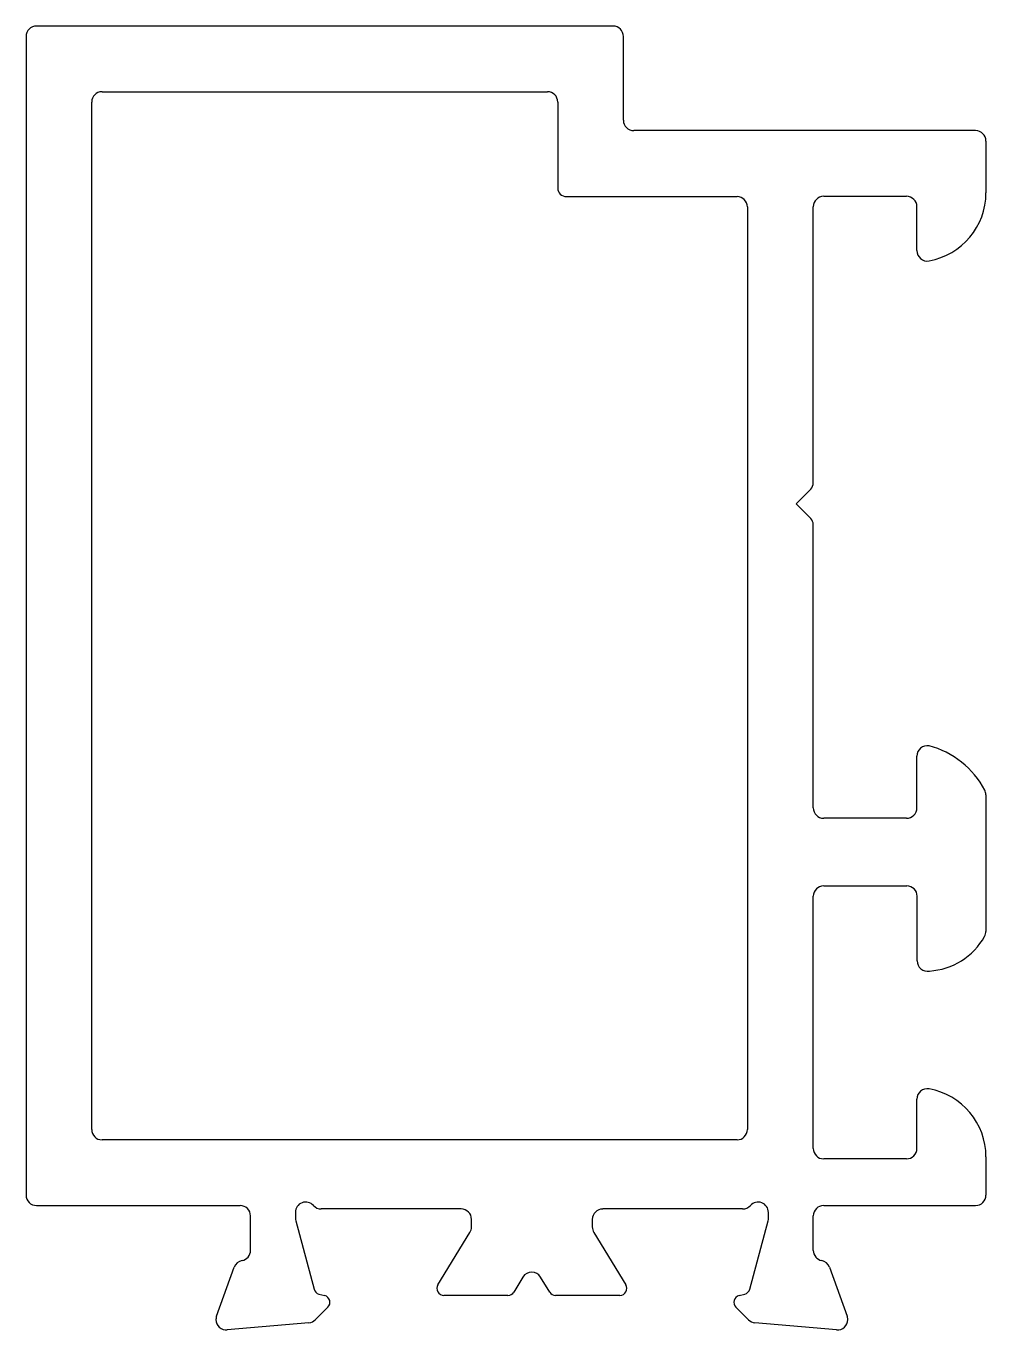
# Model space of a CAD drawing. Extents: x 479.5 to 507.3, y 475 to 512.8.
import ezdxf

# ---------------------------------------------------------------- set-up
doc = ezdxf.new("R2010")
doc.units = 0
doc.layers.get('0').update_dxf_attribs({"linetype": 'CONTINUOUS'})

msp = doc.modelspace()

# ---------------------------------------------------------------- linework, layer by layer
for p, q in [((479.481, 512.462), (479.481, 478.927)), ((496.481, 512.762), (479.781, 512.762)), ((496.781, 510.035), (496.781, 512.462)), ((481.381, 480.827), (481.381, 510.562)), ((481.681, 510.862), (494.581, 510.862)), ((494.881, 510.562), (494.881, 508.076)), ((506.981, 509.735), (497.081, 509.735)), ((507.281, 509.435), (507.281, 507.935)), ((495.131, 507.826), (500.071, 507.826)), ((502.281, 499.539), (502.281, 507.535)), ((502.581, 507.835), (504.981, 507.835)), ((505.281, 506.262), (505.281, 507.535)), ((500.371, 507.526), (500.371, 480.827)), ((501.781, 498.935), (502.208, 499.362)), ((502.208, 498.508), (501.781, 498.935)), ((502.281, 490.135), (502.281, 498.332)), ((505.281, 490.135), (505.281, 491.635)), ((507.281, 490.511), (507.281, 486.562)), ((504.981, 489.835), (502.581, 489.835)), ((502.281, 480.277), (502.281, 487.577)), ((502.581, 487.877), (504.989, 487.877)), ((505.289, 485.709), (505.289, 487.577)), ((505.281, 480.277), (505.281, 481.709)), ((500.071, 480.527), (481.681, 480.527)), ((507.281, 480.035), (507.281, 478.927)), ((504.981, 479.977), (502.581, 479.977)), ((479.781, 478.627), (485.681, 478.627)), ((492.081, 478.527), (488.028, 478.527)), ((500.234, 478.527), (496.181, 478.527)), ((502.581, 478.627), (506.981, 478.627)), ((485.981, 477.327), (485.981, 478.327)), ((487.281, 478.427), (487.281, 478.266)), ((487.291, 478.188), (487.822, 476.207)), ((492.381, 478.006), (492.381, 478.227)), ((495.881, 478.227), (495.881, 478.006)), ((500.439, 476.207), (500.971, 478.188)), ((500.981, 478.266), (500.981, 478.427)), ((502.281, 477.327), (502.281, 478.327)), ((491.41, 476.331), (492.337, 477.849)), ((495.925, 477.849), (496.851, 476.331)), ((484.998, 475.427), (485.512, 476.84)), ((502.749, 476.84), (503.263, 475.427)), ((493.871, 476.556), (493.606, 476.122)), ((494.648, 476.122), (494.383, 476.556)), ((487.963, 476.065), (488.133, 476.02)), ((493.436, 476.027), (491.581, 476.027)), ((496.681, 476.027), (494.818, 476.027)), ((500.129, 476.02), (500.298, 476.065)), ((488.222, 475.685), (487.858, 475.321)), ((500.403, 475.321), (500.039, 475.685)), ((487.672, 475.235), (485.307, 475.028)), ((502.955, 475.028), (500.589, 475.235))]:
    msp.add_line(p, q)
for centre, radius, start, end in [((479.781, 512.462), 0.3, 90, 180), ((496.481, 512.462), 0.3, 360, 90), ((481.681, 510.562), 0.3, 90, 180), ((494.581, 510.562), 0.3, 0, 90), ((497.081, 510.035), 0.3, 180, 270), ((506.981, 509.435), 0.3, 0, 90), ((495.131, 508.076), 0.25, 180, 270), ((505.281, 507.935), 2, 280.1642, 0), ((500.071, 507.526), 0.3, 0, 90), ((502.581, 507.535), 0.3, 90, 180), ((504.981, 507.535), 0.3, 360, 90), ((505.581, 506.262), 0.3, 180, 280.1642), ((502.031, 499.539), 0.25, 315, 360), ((502.031, 498.332), 0.25, 0, 45), ((505.579, 491.637), 0.298, 79.4086, 180.4272), ((504.996, 489.471), 2.54, 27.6484, 75.4655), ((506.981, 490.511), 0.3, 0, 27.6484), ((502.581, 490.135), 0.3, 180, 270), ((504.981, 490.135), 0.3, 270, 0), ((502.581, 487.577), 0.3, 90, 180), ((504.989, 487.577), 0.3, 0, 90), ((505.534, 487.366), 1.955, 273.1708, 330.9606), ((506.981, 486.562), 0.3, 330.9606, 0), ((505.589, 485.709), 0.3, 179.9882, 280.1761), ((505.581, 481.709), 0.3, 79.8358, 180), ((505.281, 480.035), 2, 0, 79.8358), ((481.681, 480.827), 0.3, 180, 270), ((500.071, 480.827), 0.3, 270, 0), ((502.581, 480.277), 0.3, 180, 270), ((504.981, 480.277), 0.3, 270, 0), ((479.781, 478.927), 0.3, 180, 270), ((506.981, 478.927), 0.3, 270, 0), ((485.681, 478.327), 0.3, 0, 90), ((487.581, 478.427), 0.3, 41.8103, 180), ((488.028, 478.827), 0.3, 221.8103, 270), ((492.081, 478.227), 0.3, 360, 90), ((496.18, 478.227), 0.299, 89.9014, 180.0986), ((500.234, 478.827), 0.3, 270, 318.1897), ((500.681, 478.427), 0.3, 360, 138.1897), ((502.581, 478.327), 0.3, 90, 180), ((487.581, 478.266), 0.3, 180, 195), ((500.681, 478.266), 0.3, 345, 360), ((492.081, 478.006), 0.3, 328.6045, 360), ((496.181, 478.006), 0.3, 180, 211.3955), ((485.794, 476.737), 0.3, 100.9043, 160), ((485.681, 477.327), 0.3, 280.9043, 0), ((502.581, 477.327), 0.3, 180, 259.0957), ((502.467, 476.737), 0.3, 20, 79.0957), ((494.127, 476.4), 0.3, 31.4, 148.6), ((491.581, 476.227), 0.2, 148.6045, 270), ((496.681, 476.227), 0.2, 270, 31.3955), ((488.015, 476.258), 0.2, 195, 255), ((488.081, 475.827), 0.2, 315, 75), ((493.436, 476.227), 0.2, 270, 328.6), ((494.818, 476.227), 0.2, 211.4, 270), ((500.181, 475.827), 0.2, 105, 225), ((500.246, 476.258), 0.2, 285, 345), ((485.262, 475.33), 0.281, 159.7197, 180.664), ((485.281, 475.327), 0.3, 180, 275), ((487.646, 475.534), 0.3, 275, 315), ((500.615, 475.534), 0.3, 225, 265), ((502.981, 475.327), 0.3, 265, 360), ((502.999, 475.33), 0.281, 359.336, 20.2803)]:
    msp.add_arc(centre, radius, start, end)

doc.saveas('drawing.dxf')
